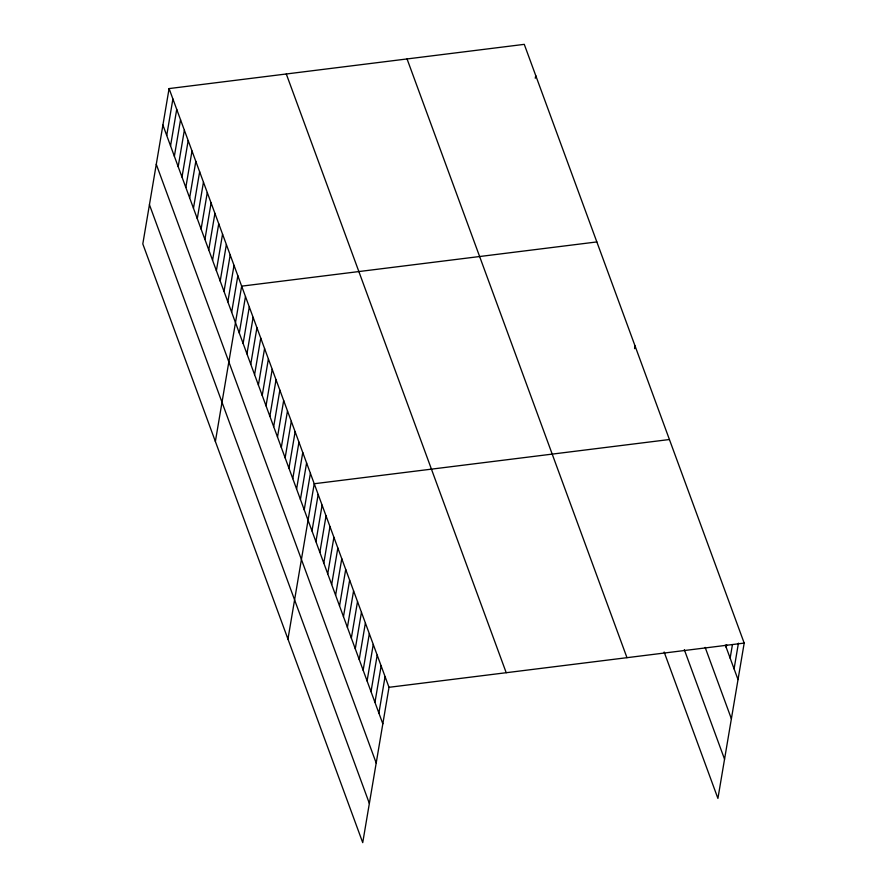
<?xml version="1.0" encoding="UTF-8"?>
<svg xmlns="http://www.w3.org/2000/svg" width="887" height="887" viewBox="0 0 887 887"><rect width="100%" height="100%" fill="white"/><g stroke="black" fill="none" stroke-linecap="round" stroke-linejoin="round"><path stroke-width="1.33" d="M169.084 88.578L142.807 243.914L362.728 842.65L389.005 687.303L169.084 88.578L524.272 44.35L744.193 643.086L717.916 798.422L664.141 652M166.723 135.478L172.898 98.978M170.548 145.867L176.724 109.367M174.362 156.267L180.538 119.767M178.187 166.667L184.363 130.167M182.001 177.067L188.177 140.567M185.826 187.467L192.002 150.967M189.641 197.868L195.816 161.367M193.466 208.268L199.642 171.768M197.28 218.668L203.456 182.168M201.105 229.068L207.281 192.568M204.919 239.468L211.095 202.968M208.744 249.868L214.92 213.368M212.558 260.257L218.734 223.757M216.384 270.657L222.559 234.157M220.198 281.057L226.373 244.557M224.023 291.457L230.199 254.957M227.837 301.857L234.013 265.357M231.662 312.257L237.838 275.757M215.375 441.493L241.652 286.157L596.851 241.929M239.302 333.057L245.477 296.557M243.116 343.457L249.291 306.957M246.941 353.858L253.117 317.358M250.755 364.258L256.931 327.758M254.58 374.647L260.756 338.147M258.394 385.047L264.57 348.547M262.219 395.447L268.395 358.947M266.033 405.847L272.209 369.347M269.859 416.247L276.034 379.747M273.673 426.647L279.849 390.147M277.498 437.047L283.674 400.547M281.312 447.447L287.488 410.947M285.137 457.847L291.313 421.347M288.951 468.247L295.127 431.747M292.777 478.647L298.952 442.147M296.591 489.036L302.766 452.536M300.416 499.436L306.592 462.936M304.23 509.837L310.406 473.336M287.953 639.083L314.231 483.737L669.419 439.52M311.991 530.947L318.167 494.458M315.927 541.669L322.103 505.169M319.863 552.379L326.039 515.879M323.799 563.09L329.975 526.601M327.735 573.811L333.9 537.311M331.671 584.522L337.836 548.022M335.608 595.232L341.772 558.743M339.533 605.954L345.708 569.454M343.469 616.665L349.644 580.165M347.405 627.375L353.58 590.886M351.341 638.097L357.516 601.597M355.277 648.807L361.452 612.307M359.213 659.518L365.389 623.029M363.149 670.239L369.325 633.739M367.085 680.95L373.261 644.45M371.021 691.66L377.197 655.16M374.957 702.382L381.133 665.882M378.893 713.093L385.069 676.593M535.271 78.256L535.737 75.55M634.582 348.624L635.048 345.919M726.209 647.443L726.675 644.738M730.145 658.154L732.44 644.638M734.081 668.865L738.427 643.186M389.005 687.303L744.193 643.086M725.344 645.06L738.017 679.586M705.154 647.377L731.387 718.803M684.321 649.683L724.557 759.205M407.055 58.941L626.976 657.677M286.29 73.976L506.211 672.712M162.909 125.078L382.829 723.803M156.278 164.295L376.199 763.031M149.437 204.697L369.358 803.434"/></g></svg>
